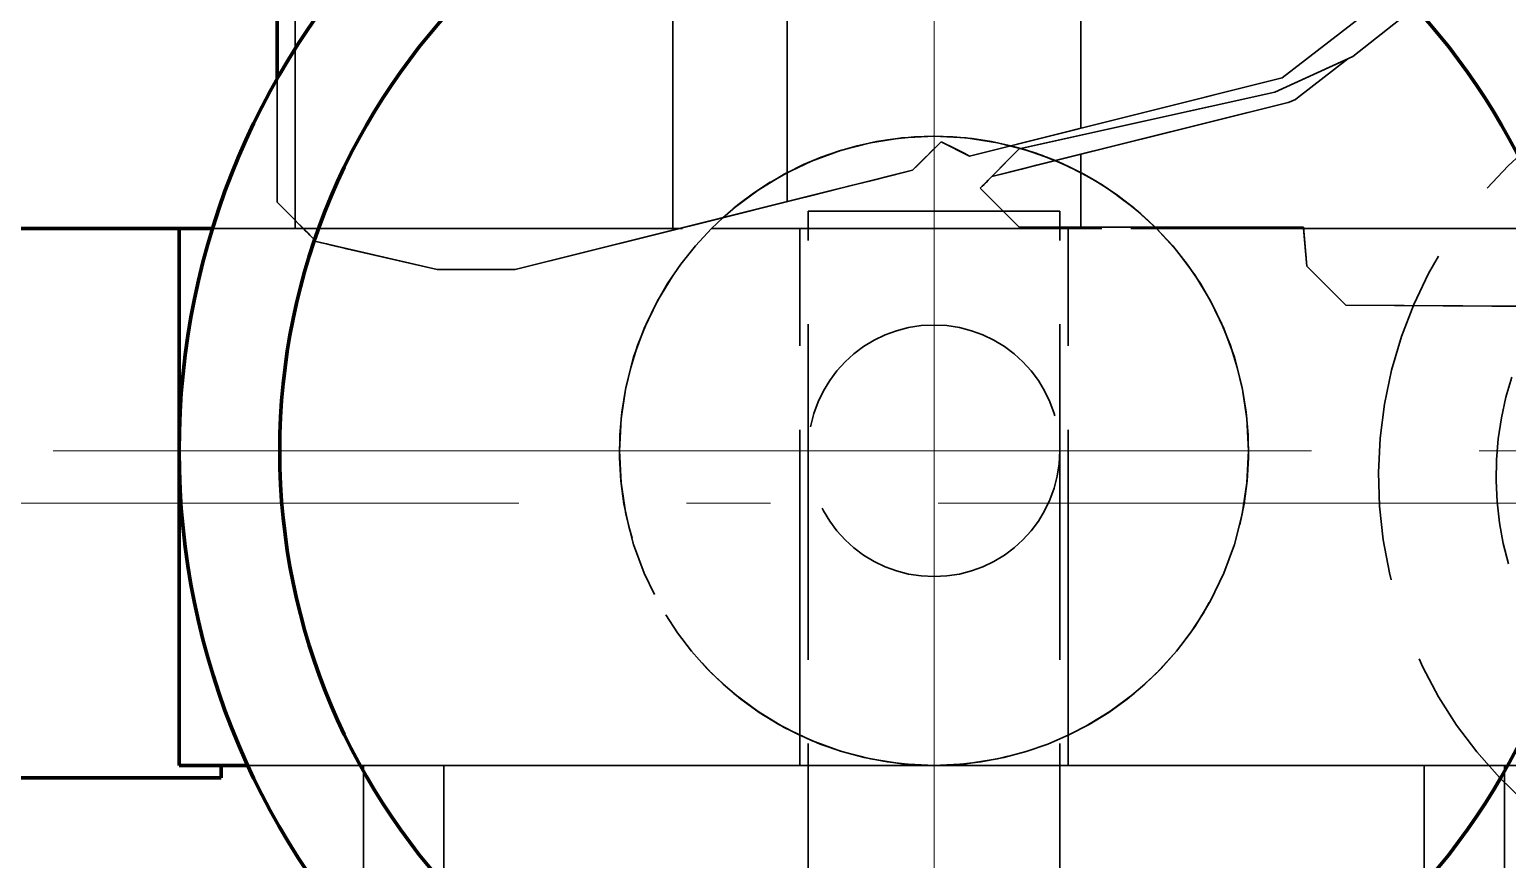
# Model space of a CAD drawing. Header units: millimetres. Extents: x 0 to 2382, y 0 to 420.
# Drawn here: x 147.41 to 165.02, y 353.29 to 363.19 of the extents above; entities that cross this region are included whole.
import ezdxf

# ---------------------------------------------------------------- set-up
doc = ezdxf.new("R2010")
doc.units = ezdxf.units.MM
doc.linetypes.add('IRAM-E-TRAZOS', pattern=[5, 4, -1])
doc.linetypes.add('IRAM-F-TRAZO-PUNTO', pattern=[20, 15, -2, 1, -2])
for name, color, linetype, lineweight in [('01-VISIBLE', 7, 'CONTINUOUS', 70), ('02-OCULTA', 4, 'IRAM-E-TRAZOS', 35), ('03-EJE', 1, 'IRAM-F-TRAZO-PUNTO', 18), ('08-FINA', 5, 'CONTINUOUS', 18)]:
    doc.layers.add(name, color=color, linetype=linetype, lineweight=lineweight)

msp = doc.modelspace()

# ---------------------------------------------------------------- linework, layer by layer
at = {"layer": '01-VISIBLE'}
for p, q in [((150.358, 366.886), (150.358, 362.603)), ((149.188, 360.816), (145.238, 360.816)), ((149.188, 354.416), (149.188, 360.816)), ((149.688, 354.266), (145.238, 354.266))]:
    msp.add_line(p, q, dxfattribs=at)
for points in [[(149.188, 360.816), (149.255, 360.816), (149.321, 360.816), (149.388, 360.816), (149.454, 360.816), (149.521, 360.816), (149.587, 360.816)], [(149.188, 354.416), (149.325, 354.416), (149.461, 354.416), (149.598, 354.416), (149.734, 354.416), (149.87, 354.416), (150.007, 354.416)], [(149.688, 354.266), (149.688, 354.291), (149.688, 354.316), (149.688, 354.341), (149.688, 354.366), (149.688, 354.391), (149.688, 354.416)]]:
    msp.add_lwpolyline(points, dxfattribs=at)
msp.add_circle((158.188, 358.166), 7.8, dxfattribs=at)
for start, end in [(90, -90), (-90, 90)]:
    msp.add_arc((158.188, 358.166), 9, start, end, dxfattribs=at)
at = {"layer": '02-OCULTA'}
for p, q in [((159.938, 362.012), (159.938, 372.948)), ((156.438, 361.137), (156.438, 372.14)), ((162.338, 362.611), (172.073, 370.146)), ((168.943, 367.436), (163.183, 362.866)), ((150.358, 366.886), (150.358, 361.131)), ((162.338, 362.611), (164.667, 364.413)), ((150.573, 360.816), (150.573, 364.261)), ((150.573, 360.816), (150.573, 364.261)), ((150.573, 360.914), (150.573, 364.261)), ((150.573, 360.914), (150.573, 364.261)), ((155.073, 360.816), (155.073, 364.261)), ((155.073, 360.816), (155.073, 364.261)), ((164.865, 364.201), (163.183, 362.866)), ((163.183, 362.866), (162.253, 362.441)), ((163.183, 362.866), (162.253, 362.441)), ((162.253, 362.441), (163.121, 362.838)), ((162.253, 362.441), (163.121, 362.838)), ((163.121, 362.838), (162.522, 362.374)), ((163.121, 362.838), (162.522, 362.374)), ((158.613, 361.681), (162.338, 362.611)), ((159.102, 361.803), (162.338, 362.611)), ((150.358, 362.603), (150.358, 361.131)), ((162.253, 362.441), (159.203, 361.766)), ((159.203, 361.766), (162.253, 362.441)), ((162.253, 362.441), (159.223, 361.77)), ((159.223, 361.77), (162.253, 362.441)), ((162.411, 362.32), (158.879, 361.438)), ((162.411, 362.32), (159.633, 361.626)), ((162.441, 362.329), (162.411, 362.32)), ((162.441, 362.329), (162.411, 362.32)), ((162.469, 362.341), (162.441, 362.329)), ((162.469, 362.341), (162.441, 362.329)), ((162.496, 362.356), (162.469, 362.341)), ((162.496, 362.356), (162.469, 362.341)), ((162.522, 362.374), (162.496, 362.356)), ((162.522, 362.374), (162.496, 362.356)), ((157.933, 361.511), (158.273, 361.851)), ((157.933, 361.511), (158.273, 361.851)), ((158.273, 361.851), (158.613, 361.681)), ((158.273, 361.851), (158.613, 361.681)), ((158.613, 361.681), (159.102, 361.803)), ((159.203, 361.766), (158.738, 361.296)), ((158.879, 361.438), (159.203, 361.766)), ((159.633, 361.626), (158.879, 361.438)), ((159.938, 360.831), (159.938, 361.703)), ((153.193, 360.326), (157.933, 361.511)), ((155.671, 360.945), (157.933, 361.511)), ((158.879, 361.438), (158.738, 361.296)), ((158.738, 361.296), (159.203, 360.831)), ((158.738, 361.296), (159.203, 360.831)), ((150.358, 361.131), (150.823, 360.661)), ((150.358, 361.131), (150.823, 360.661)), ((156.688, 345.675), (156.688, 361.025)), ((159.688, 345.675), (159.688, 361.025)), ((150.67, 360.816), (150.573, 360.914)), ((150.67, 360.816), (150.573, 360.914)), ((153.193, 360.326), (155.671, 360.945)), ((149.688, 360.816), (149.188, 360.816)), ((149.188, 354.416), (149.188, 360.816)), ((150.573, 360.816), (155.073, 360.816)), ((150.573, 360.816), (155.073, 360.816)), ((150.67, 360.816), (155.073, 360.816)), ((150.67, 360.816), (155.073, 360.816)), ((151.188, 360.816), (155.535, 360.816)), ((151.188, 360.816), (165.188, 360.816)), ((151.188, 360.816), (155.153, 360.816)), ((151.188, 360.816), (155.153, 360.816)), ((155.153, 360.816), (153.193, 360.326)), ((155.153, 360.816), (153.193, 360.326)), ((155.535, 360.816), (160.842, 360.816)), ((156.588, 354.416), (156.588, 360.816)), ((159.203, 360.831), (160.827, 360.831)), ((159.203, 360.831), (162.593, 360.831)), ((159.788, 354.416), (159.788, 360.816)), ((160.827, 360.831), (162.593, 360.831)), ((160.842, 360.816), (165.188, 360.816)), ((162.593, 360.831), (162.633, 360.366)), ((162.593, 360.831), (162.633, 360.366)), ((162.595, 360.816), (165.188, 360.816)), ((162.633, 360.366), (162.595, 360.816)), ((162.595, 360.816), (165.188, 360.816)), ((162.633, 360.366), (162.595, 360.816)), ((150.823, 360.661), (152.263, 360.326)), ((150.823, 360.661), (152.263, 360.326)), ((152.263, 360.326), (151.188, 360.576)), ((152.263, 360.326), (151.188, 360.576)), ((152.263, 360.326), (153.193, 360.326)), ((152.263, 360.326), (153.193, 360.326)), ((153.193, 360.326), (152.263, 360.326)), ((153.193, 360.326), (152.263, 360.326)), ((162.633, 360.366), (163.098, 359.901)), ((162.633, 360.366), (163.098, 359.901)), ((163.098, 359.901), (162.633, 360.366)), ((163.098, 359.901), (162.633, 360.366)), ((163.098, 359.901), (167.024, 359.879)), ((165.188, 359.889), (163.098, 359.901)), ((165.188, 359.889), (163.098, 359.901)), ((163.098, 359.901), (178.168, 359.816)), ((149.688, 354.416), (149.188, 354.416)), ((149.688, 354.416), (149.188, 354.416)), ((151.188, 354.416), (158.188, 354.416)), ((151.188, 354.416), (165.188, 354.416)), ((151.388, 352.366), (151.388, 354.416)), ((152.344, 352.366), (152.344, 354.416)), ((158.188, 354.416), (165.188, 354.416)), ((164.032, 352.366), (164.032, 354.416)), ((164.988, 352.366), (164.988, 354.416))]:
    msp.add_line(p, q, dxfattribs=at)
for points in [[(158.613, 361.681), (158.834, 361.736), (159.055, 361.791), (159.276, 361.846), (159.497, 361.902), (159.718, 361.957), (159.938, 362.012)], [(159.938, 362.012), (159.718, 361.957), (159.497, 361.902), (159.276, 361.846), (159.055, 361.791), (158.834, 361.736), (158.613, 361.681)], [(157.933, 361.511), (157.99, 361.568), (158.047, 361.624), (158.103, 361.681), (158.16, 361.738), (158.217, 361.794), (158.273, 361.851)], [(158.273, 361.851), (158.217, 361.794), (158.16, 361.738), (158.103, 361.681), (158.047, 361.624), (157.99, 361.568), (157.933, 361.511)], [(158.273, 361.851), (158.33, 361.823), (158.387, 361.794), (158.443, 361.766), (158.5, 361.738), (158.557, 361.709), (158.613, 361.681)], [(158.613, 361.681), (158.557, 361.709), (158.5, 361.738), (158.443, 361.766), (158.387, 361.794), (158.33, 361.823), (158.273, 361.851)], [(158.879, 361.438), (159.055, 361.482), (159.232, 361.526), (159.409, 361.57), (159.585, 361.614), (159.762, 361.659), (159.938, 361.703)], [(159.938, 361.703), (159.762, 361.659), (159.585, 361.614), (159.409, 361.57), (159.232, 361.526), (159.055, 361.482), (158.879, 361.438)], [(157.933, 361.511), (157.684, 361.449), (157.435, 361.386), (157.186, 361.324), (156.937, 361.262), (156.688, 361.2), (156.438, 361.137)], [(156.438, 361.137), (156.688, 361.2), (156.937, 361.262), (157.186, 361.324), (157.435, 361.386), (157.684, 361.449), (157.933, 361.511)], [(158.879, 361.438), (158.855, 361.414), (158.832, 361.391), (158.809, 361.367), (158.785, 361.343), (158.762, 361.32), (158.738, 361.296)], [(158.738, 361.296), (158.762, 361.32), (158.785, 361.343), (158.809, 361.367), (158.832, 361.391), (158.855, 361.414), (158.879, 361.438)], [(158.738, 361.296), (158.816, 361.219), (158.893, 361.141), (158.971, 361.064), (159.048, 360.986), (159.126, 360.909), (159.203, 360.831)], [(159.203, 360.831), (159.126, 360.909), (159.048, 360.986), (158.971, 361.064), (158.893, 361.141), (158.816, 361.219), (158.738, 361.296)], [(159.688, 361.025), (159.438, 361.025), (159.188, 361.025), (158.938, 361.025), (158.688, 361.025), (158.438, 361.025), (158.188, 361.025), (157.938, 361.025), (157.688, 361.025), (157.438, 361.025), (157.188, 361.025), (156.938, 361.025), (156.688, 361.025)], [(156.688, 361.025), (156.938, 361.025), (157.188, 361.025), (157.438, 361.025), (157.688, 361.025), (157.938, 361.025), (158.188, 361.025), (158.438, 361.025), (158.688, 361.025), (158.938, 361.025), (159.188, 361.025), (159.438, 361.025), (159.688, 361.025)], [(149.188, 354.416), (149.188, 354.672), (149.188, 354.928), (149.188, 355.184), (149.188, 355.44), (149.188, 355.696), (149.188, 355.952), (149.188, 356.208), (149.188, 356.464), (149.188, 356.72), (149.188, 356.976), (149.188, 357.232), (149.188, 357.488), (149.188, 357.744), (149.188, 358), (149.188, 358.256), (149.188, 358.512), (149.188, 358.768), (149.188, 359.024), (149.188, 359.28), (149.188, 359.536), (149.188, 359.792), (149.188, 360.048), (149.188, 360.304), (149.188, 360.56), (149.188, 360.816)], [(149.188, 360.816), (149.438, 360.816), (149.688, 360.816), (149.938, 360.816), (150.188, 360.816), (150.438, 360.816), (150.688, 360.816), (150.938, 360.816), (151.188, 360.816)], [(149.188, 360.816), (149.188, 360.56), (149.188, 360.304), (149.188, 360.048), (149.188, 359.792), (149.188, 359.536), (149.188, 359.28), (149.188, 359.024), (149.188, 358.768), (149.188, 358.512), (149.188, 358.256), (149.188, 358), (149.188, 357.744), (149.188, 357.488), (149.188, 357.232), (149.188, 356.976), (149.188, 356.72), (149.188, 356.464), (149.188, 356.208), (149.188, 355.952), (149.188, 355.696), (149.188, 355.44), (149.188, 355.184), (149.188, 354.928), (149.188, 354.672), (149.188, 354.416)], [(149.587, 360.816), (149.854, 360.816), (150.121, 360.816), (150.388, 360.816), (150.655, 360.816), (150.921, 360.816), (151.188, 360.816)], [(150.823, 360.661), (150.798, 360.687), (150.772, 360.713), (150.747, 360.739), (150.721, 360.764), (150.696, 360.79), (150.67, 360.816)], [(150.67, 360.816), (150.696, 360.79), (150.721, 360.764), (150.747, 360.739), (150.772, 360.713), (150.798, 360.687), (150.823, 360.661)], [(150.67, 360.816), (150.756, 360.816), (150.843, 360.816), (150.929, 360.816), (151.016, 360.816), (151.102, 360.816), (151.188, 360.816)], [(150.67, 360.816), (150.756, 360.816), (150.843, 360.816), (150.929, 360.816), (151.016, 360.816), (151.102, 360.816), (151.188, 360.816)], [(159.788, 360.816), (159.522, 360.816), (159.255, 360.816), (158.988, 360.816), (158.722, 360.816), (158.455, 360.816), (158.188, 360.816), (157.922, 360.816), (157.655, 360.816), (157.388, 360.816), (157.122, 360.816), (156.855, 360.816), (156.588, 360.816)], [(156.588, 360.816), (156.855, 360.816), (157.122, 360.816), (157.388, 360.816), (157.655, 360.816), (157.922, 360.816), (158.188, 360.816), (158.455, 360.816), (158.722, 360.816), (158.988, 360.816), (159.255, 360.816), (159.522, 360.816), (159.788, 360.816)], [(159.203, 360.831), (159.326, 360.831), (159.448, 360.831), (159.571, 360.831), (159.693, 360.831), (159.816, 360.831), (159.938, 360.831)], [(159.938, 360.831), (159.816, 360.831), (159.693, 360.831), (159.571, 360.831), (159.448, 360.831), (159.326, 360.831), (159.203, 360.831)], [(151.188, 360.576), (151.127, 360.59), (151.067, 360.604), (151.006, 360.619), (150.945, 360.633), (150.884, 360.647), (150.823, 360.661)], [(150.823, 360.661), (150.884, 360.647), (150.945, 360.633), (151.006, 360.619), (151.067, 360.604), (151.127, 360.59), (151.188, 360.576)], [(165.036, 356.819), (164.974, 357.062), (164.929, 357.309), (164.901, 357.558), (164.889, 357.809), (164.893, 358.06), (164.914, 358.31), (164.952, 358.558), (165.006, 358.804), (165.076, 359.045)], [(149.188, 354.416), (149.438, 354.416), (149.688, 354.416), (149.938, 354.416), (150.188, 354.416), (150.438, 354.416), (150.688, 354.416), (150.938, 354.416), (151.188, 354.416)], [(149.688, 354.416), (149.688, 354.391), (149.688, 354.366), (149.688, 354.341), (149.688, 354.316), (149.688, 354.291), (149.688, 354.266)], [(150.007, 354.416), (150.204, 354.416), (150.401, 354.416), (150.598, 354.416), (150.794, 354.416), (150.991, 354.416), (151.188, 354.416)], [(164.988, 354.416), (164.736, 354.416), (164.485, 354.416), (164.233, 354.416), (163.981, 354.416), (163.729, 354.416), (163.477, 354.416), (163.225, 354.416), (162.974, 354.416), (162.722, 354.416), (162.47, 354.416), (162.218, 354.416), (161.966, 354.416), (161.714, 354.416), (161.462, 354.416), (161.211, 354.416), (160.959, 354.416), (160.707, 354.416), (160.455, 354.416), (160.203, 354.416), (159.951, 354.416), (159.699, 354.416), (159.448, 354.416), (159.196, 354.416), (158.944, 354.416), (158.692, 354.416), (158.44, 354.416), (158.188, 354.416), (157.936, 354.416), (157.685, 354.416), (157.433, 354.416), (157.181, 354.416), (156.929, 354.416), (156.677, 354.416), (156.425, 354.416), (156.174, 354.416), (155.922, 354.416), (155.67, 354.416), (155.418, 354.416), (155.166, 354.416), (154.914, 354.416), (154.662, 354.416), (154.411, 354.416), (154.159, 354.416), (153.907, 354.416), (153.655, 354.416), (153.403, 354.416), (153.151, 354.416), (152.899, 354.416), (152.648, 354.416), (152.396, 354.416), (152.144, 354.416), (151.892, 354.416), (151.64, 354.416), (151.388, 354.416)], [(151.388, 354.416), (151.64, 354.416), (151.892, 354.416), (152.144, 354.416), (152.396, 354.416), (152.648, 354.416), (152.899, 354.416), (153.151, 354.416), (153.403, 354.416), (153.655, 354.416), (153.907, 354.416), (154.159, 354.416), (154.411, 354.416), (154.662, 354.416), (154.914, 354.416), (155.166, 354.416), (155.418, 354.416), (155.67, 354.416), (155.922, 354.416), (156.174, 354.416), (156.425, 354.416), (156.677, 354.416), (156.929, 354.416), (157.181, 354.416), (157.433, 354.416), (157.685, 354.416), (157.936, 354.416), (158.188, 354.416), (158.44, 354.416), (158.692, 354.416), (158.944, 354.416), (159.196, 354.416), (159.448, 354.416), (159.699, 354.416), (159.951, 354.416), (160.203, 354.416), (160.455, 354.416), (160.707, 354.416), (160.959, 354.416), (161.211, 354.416), (161.462, 354.416), (161.714, 354.416), (161.966, 354.416), (162.218, 354.416), (162.47, 354.416), (162.722, 354.416), (162.974, 354.416), (163.225, 354.416), (163.477, 354.416), (163.729, 354.416), (163.981, 354.416), (164.233, 354.416), (164.485, 354.416), (164.736, 354.416), (164.988, 354.416)], [(164.032, 354.416), (163.778, 354.416), (163.524, 354.416), (163.27, 354.416), (163.016, 354.416), (162.762, 354.416), (162.508, 354.416), (162.254, 354.416), (162, 354.416), (161.746, 354.416), (161.491, 354.416), (161.237, 354.416), (160.983, 354.416), (160.729, 354.416), (160.475, 354.416), (160.221, 354.416), (159.967, 354.416), (159.713, 354.416), (159.459, 354.416), (159.205, 354.416), (158.951, 354.416), (158.697, 354.416), (158.442, 354.416), (158.188, 354.416), (157.934, 354.416), (157.68, 354.416), (157.426, 354.416), (157.172, 354.416), (156.918, 354.416), (156.664, 354.416), (156.41, 354.416), (156.156, 354.416), (155.902, 354.416), (155.647, 354.416), (155.393, 354.416), (155.139, 354.416), (154.885, 354.416), (154.631, 354.416), (154.377, 354.416), (154.123, 354.416), (153.869, 354.416), (153.615, 354.416), (153.361, 354.416), (153.107, 354.416), (152.853, 354.416), (152.598, 354.416), (152.344, 354.416)], [(152.344, 354.416), (152.598, 354.416), (152.853, 354.416), (153.107, 354.416), (153.361, 354.416), (153.615, 354.416), (153.869, 354.416), (154.123, 354.416), (154.377, 354.416), (154.631, 354.416), (154.885, 354.416), (155.139, 354.416), (155.393, 354.416), (155.647, 354.416), (155.902, 354.416), (156.156, 354.416), (156.41, 354.416), (156.664, 354.416), (156.918, 354.416), (157.172, 354.416), (157.426, 354.416), (157.68, 354.416), (157.934, 354.416), (158.188, 354.416), (158.442, 354.416), (158.697, 354.416), (158.951, 354.416), (159.205, 354.416), (159.459, 354.416), (159.713, 354.416), (159.967, 354.416), (160.221, 354.416), (160.475, 354.416), (160.729, 354.416), (160.983, 354.416), (161.237, 354.416), (161.491, 354.416), (161.746, 354.416), (162, 354.416), (162.254, 354.416), (162.508, 354.416), (162.762, 354.416), (163.016, 354.416), (163.27, 354.416), (163.524, 354.416), (163.778, 354.416), (164.032, 354.416)], [(159.788, 354.416), (159.522, 354.416), (159.255, 354.416), (158.988, 354.416), (158.722, 354.416), (158.455, 354.416), (158.188, 354.416), (157.922, 354.416), (157.655, 354.416), (157.388, 354.416), (157.122, 354.416), (156.855, 354.416), (156.588, 354.416)], [(156.588, 354.416), (156.855, 354.416), (157.122, 354.416), (157.388, 354.416), (157.655, 354.416), (157.922, 354.416), (158.188, 354.416), (158.455, 354.416), (158.722, 354.416), (158.988, 354.416), (159.255, 354.416), (159.522, 354.416), (159.788, 354.416)]]:
    msp.add_lwpolyline(points, dxfattribs=at)
for radius in [9, 3.75, 1.5, 1.5, 1.5]:
    msp.add_circle((158.188, 358.166), radius, dxfattribs=at)
for centre, radius, start, end in [((168.688, 357.866), 5.2, 94.5886, -122.7069), ((158.188, 358.166), 3.75, 44.9643, 135.0357), ((158.188, 358.166), 3.75, 75.8986, 132.1687), ((158.188, 358.166), 3.75, 75.8986, 132.1687), ((158.188, 358.166), 3.75, 45.2892, 73.981), ((158.188, 358.166), 3.75, 67.3364, 73.981), ((158.188, 358.166), 3.75, 45.2892, 67.3364), ((158.188, 358.166), 3.75, 135.0357, -90), ((158.188, 358.166), 3.75, -90, 44.9643)]:
    msp.add_arc(centre, radius, start, end, dxfattribs=at)
at = {"layer": '03-EJE'}
for p, q in [((158.188, 168.328), (158.188, 376.471)), ((158.188, 347.666), (158.188, 368.666)), ((147.688, 358.166), (168.688, 358.166)), ((138.238, 357.541), (168.688, 357.541))]:
    msp.add_line(p, q, dxfattribs=at)
at = {"layer": '08-FINA'}
msp.add_circle((168.188, 363.169), 32.625, dxfattribs=at)

doc.saveas('drawing.dxf')
